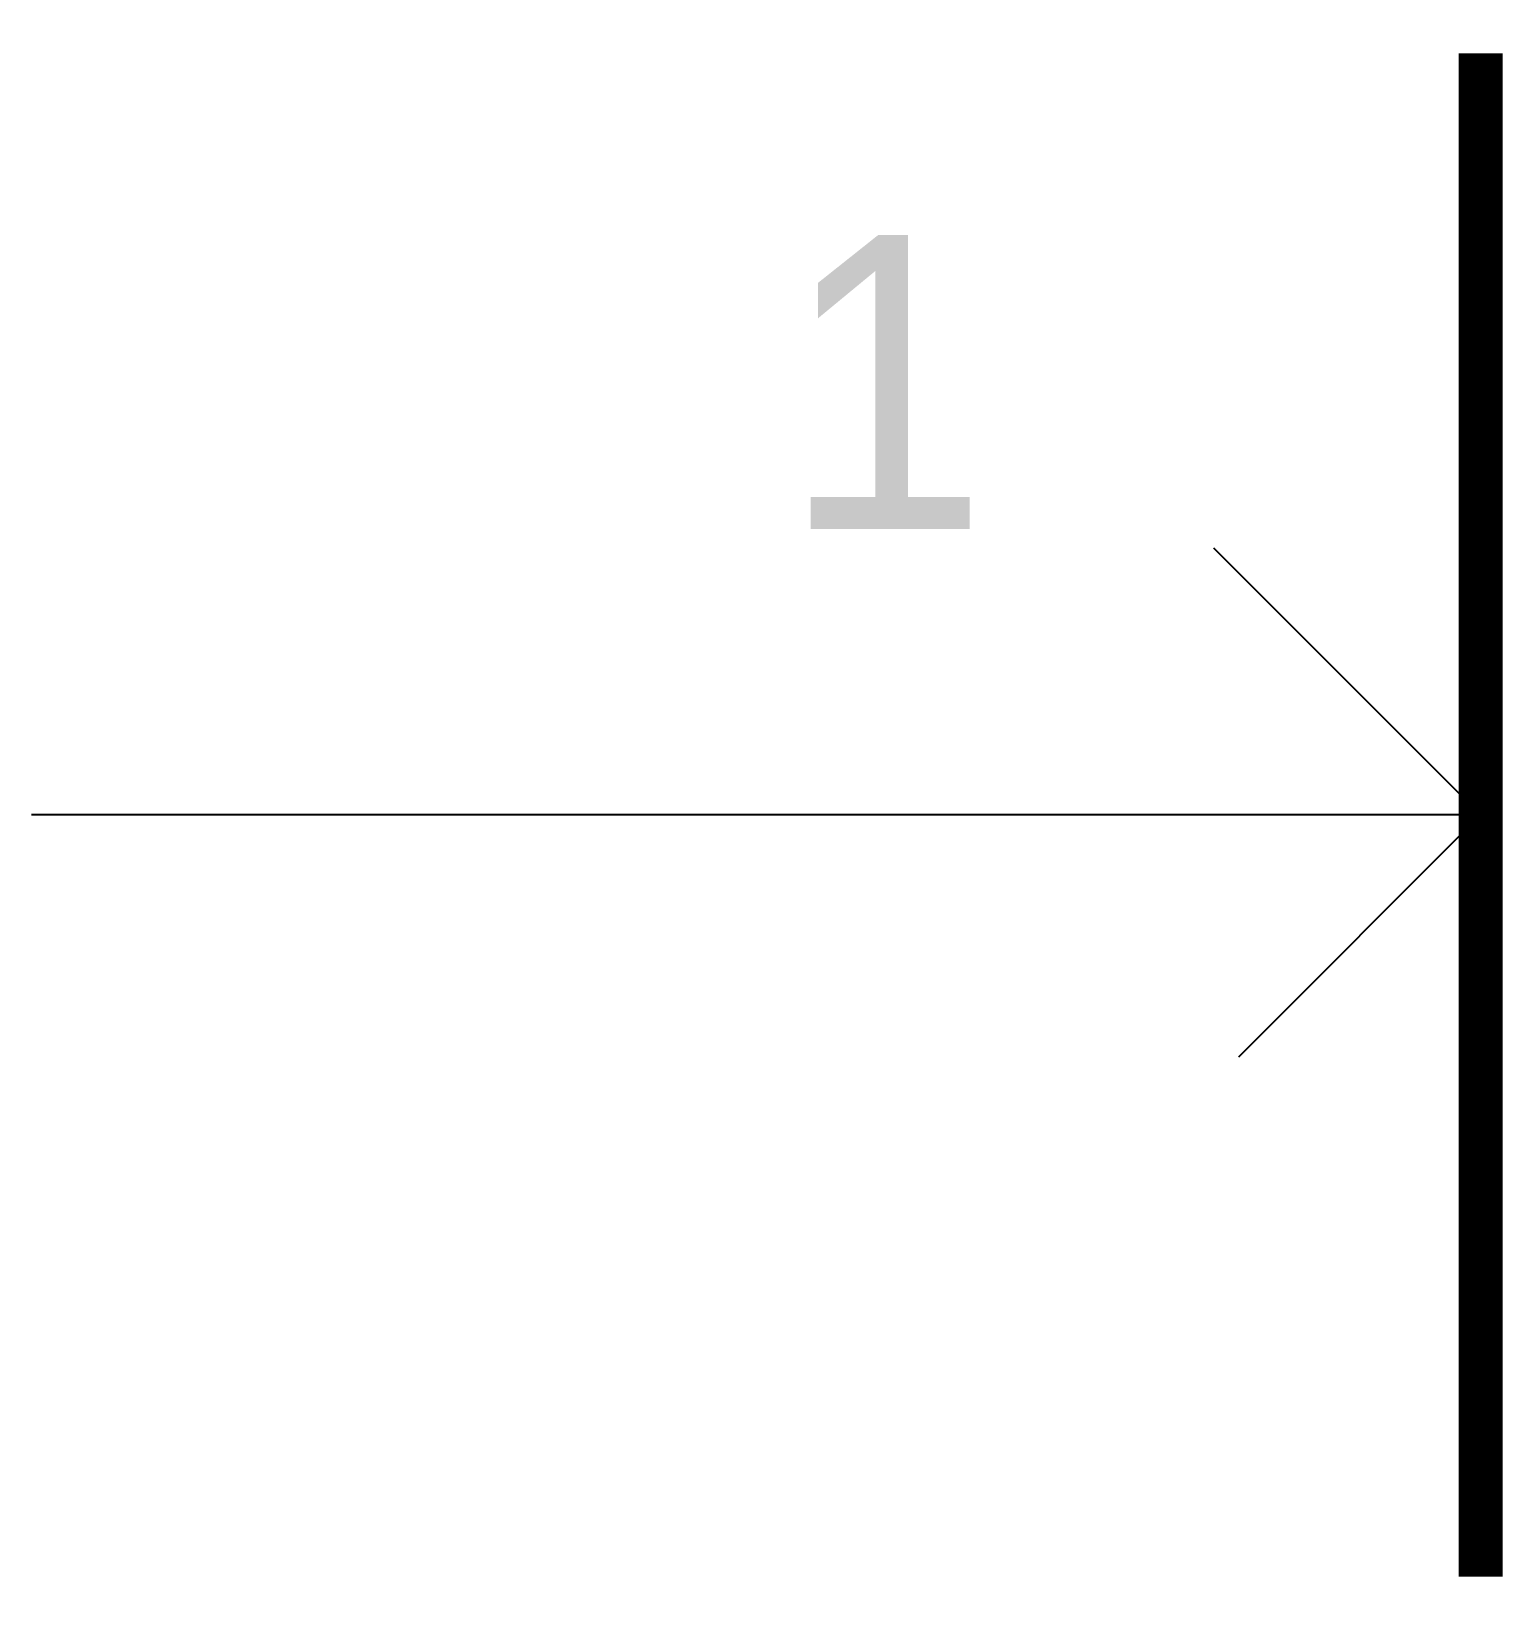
# Model space of a CAD drawing. Header units: millimetres. Extents: x 1177761 to 1329492, y 746793 to 827002.
# Drawn here: x 1239239 to 1240241, y 803769 to 804836 of the extents above; entities that cross this region are included whole.
import ezdxf

# ---------------------------------------------------------------- set-up
doc = ezdxf.new("R2010")
doc.units = ezdxf.units.MM
doc.layers.add('text', color=7, linetype='Continuous')
doc.styles.get("Standard").update_dxf_attribs({"font": 'arial.ttf'})

msp = doc.modelspace()

# ---------------------------------------------------------------- linework, layer by layer
at = {"layer": 'text', "ltscale": 100}
for q in [(1240044.1, 804483.7), (1239239.3, 804302.1), (1240060.9, 804137.2)]:
    msp.add_line((1240225.7, 804302.1), q, dxfattribs=at)
at = {"layer": 'text', "ltscale": 100, "const_width": 30}
msp.add_lwpolyline([(1240225.7, 804820.5), (1240225.7, 803783.6)], dxfattribs=at)

# ---------------------------------------------------------------- texts
at = {"layer": 'text', "lineweight": 30, "ltscale": 100, "width": 0.9}
msp.add_text('1', height=200, dxfattribs=at).set_placement((1239750.5, 804496.8))

doc.saveas('drawing.dxf')
